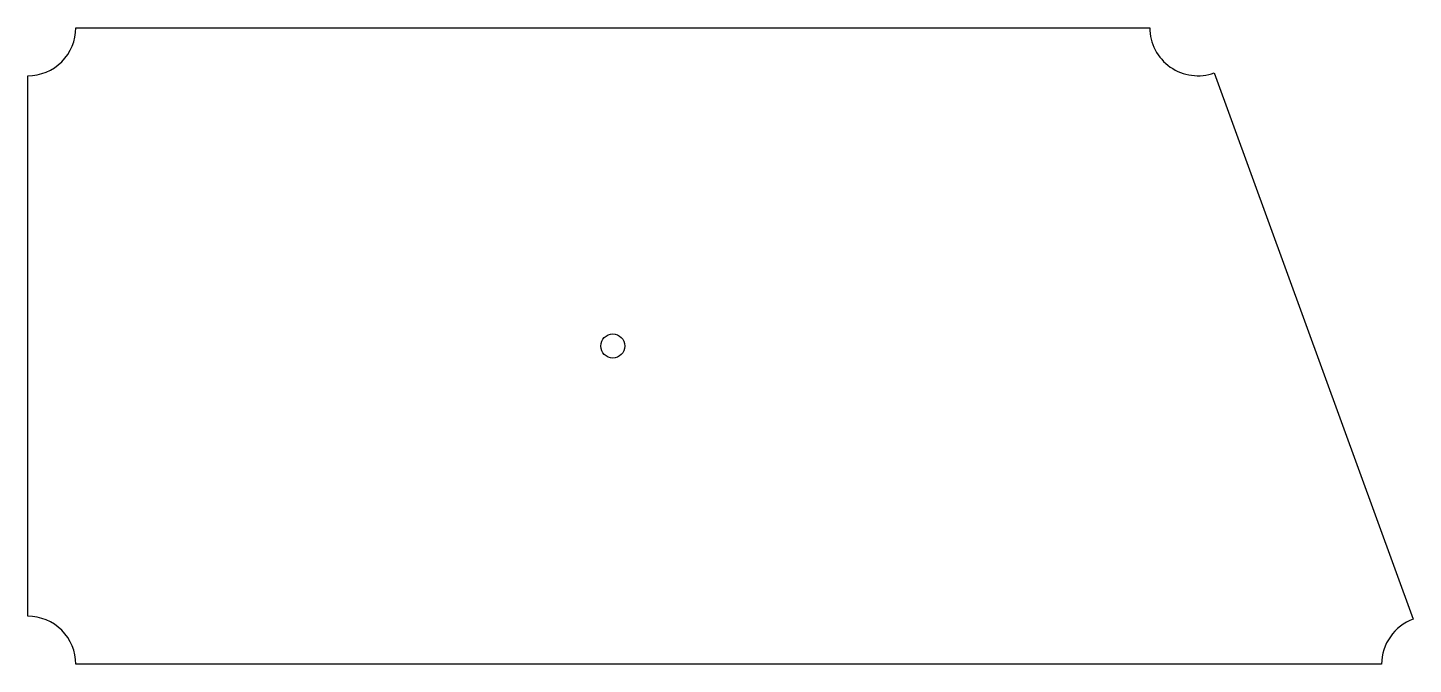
# Model space of a CAD drawing. Extents: x 0 to 865, y 0 to 398.
import ezdxf

# ---------------------------------------------------------------- set-up
doc = ezdxf.new("R2010")
doc.units = 0
doc.layers.get('0').update_dxf_attribs({"color": 2, "linetype": 'CONTINUOUS'})

msp = doc.modelspace()

# ---------------------------------------------------------------- linework, layer by layer
at = {"color": 2, "linetype": 'CONTINUOUS'}
for points in [[(0, 30), (0, 367.5, 0.414214), (30, 397.5), (700.2, 397.5, 0.52055), (740.46, 369.31), (864.62, 28.19, 0.315296), (844.88, 0), (30, 0, 0.414214)], [(357.6, 198.75, -1), (372.6, 198.75, -1)]]:
    msp.add_lwpolyline(points, format="xyb", close=True, dxfattribs=at)

doc.saveas('drawing.dxf')
